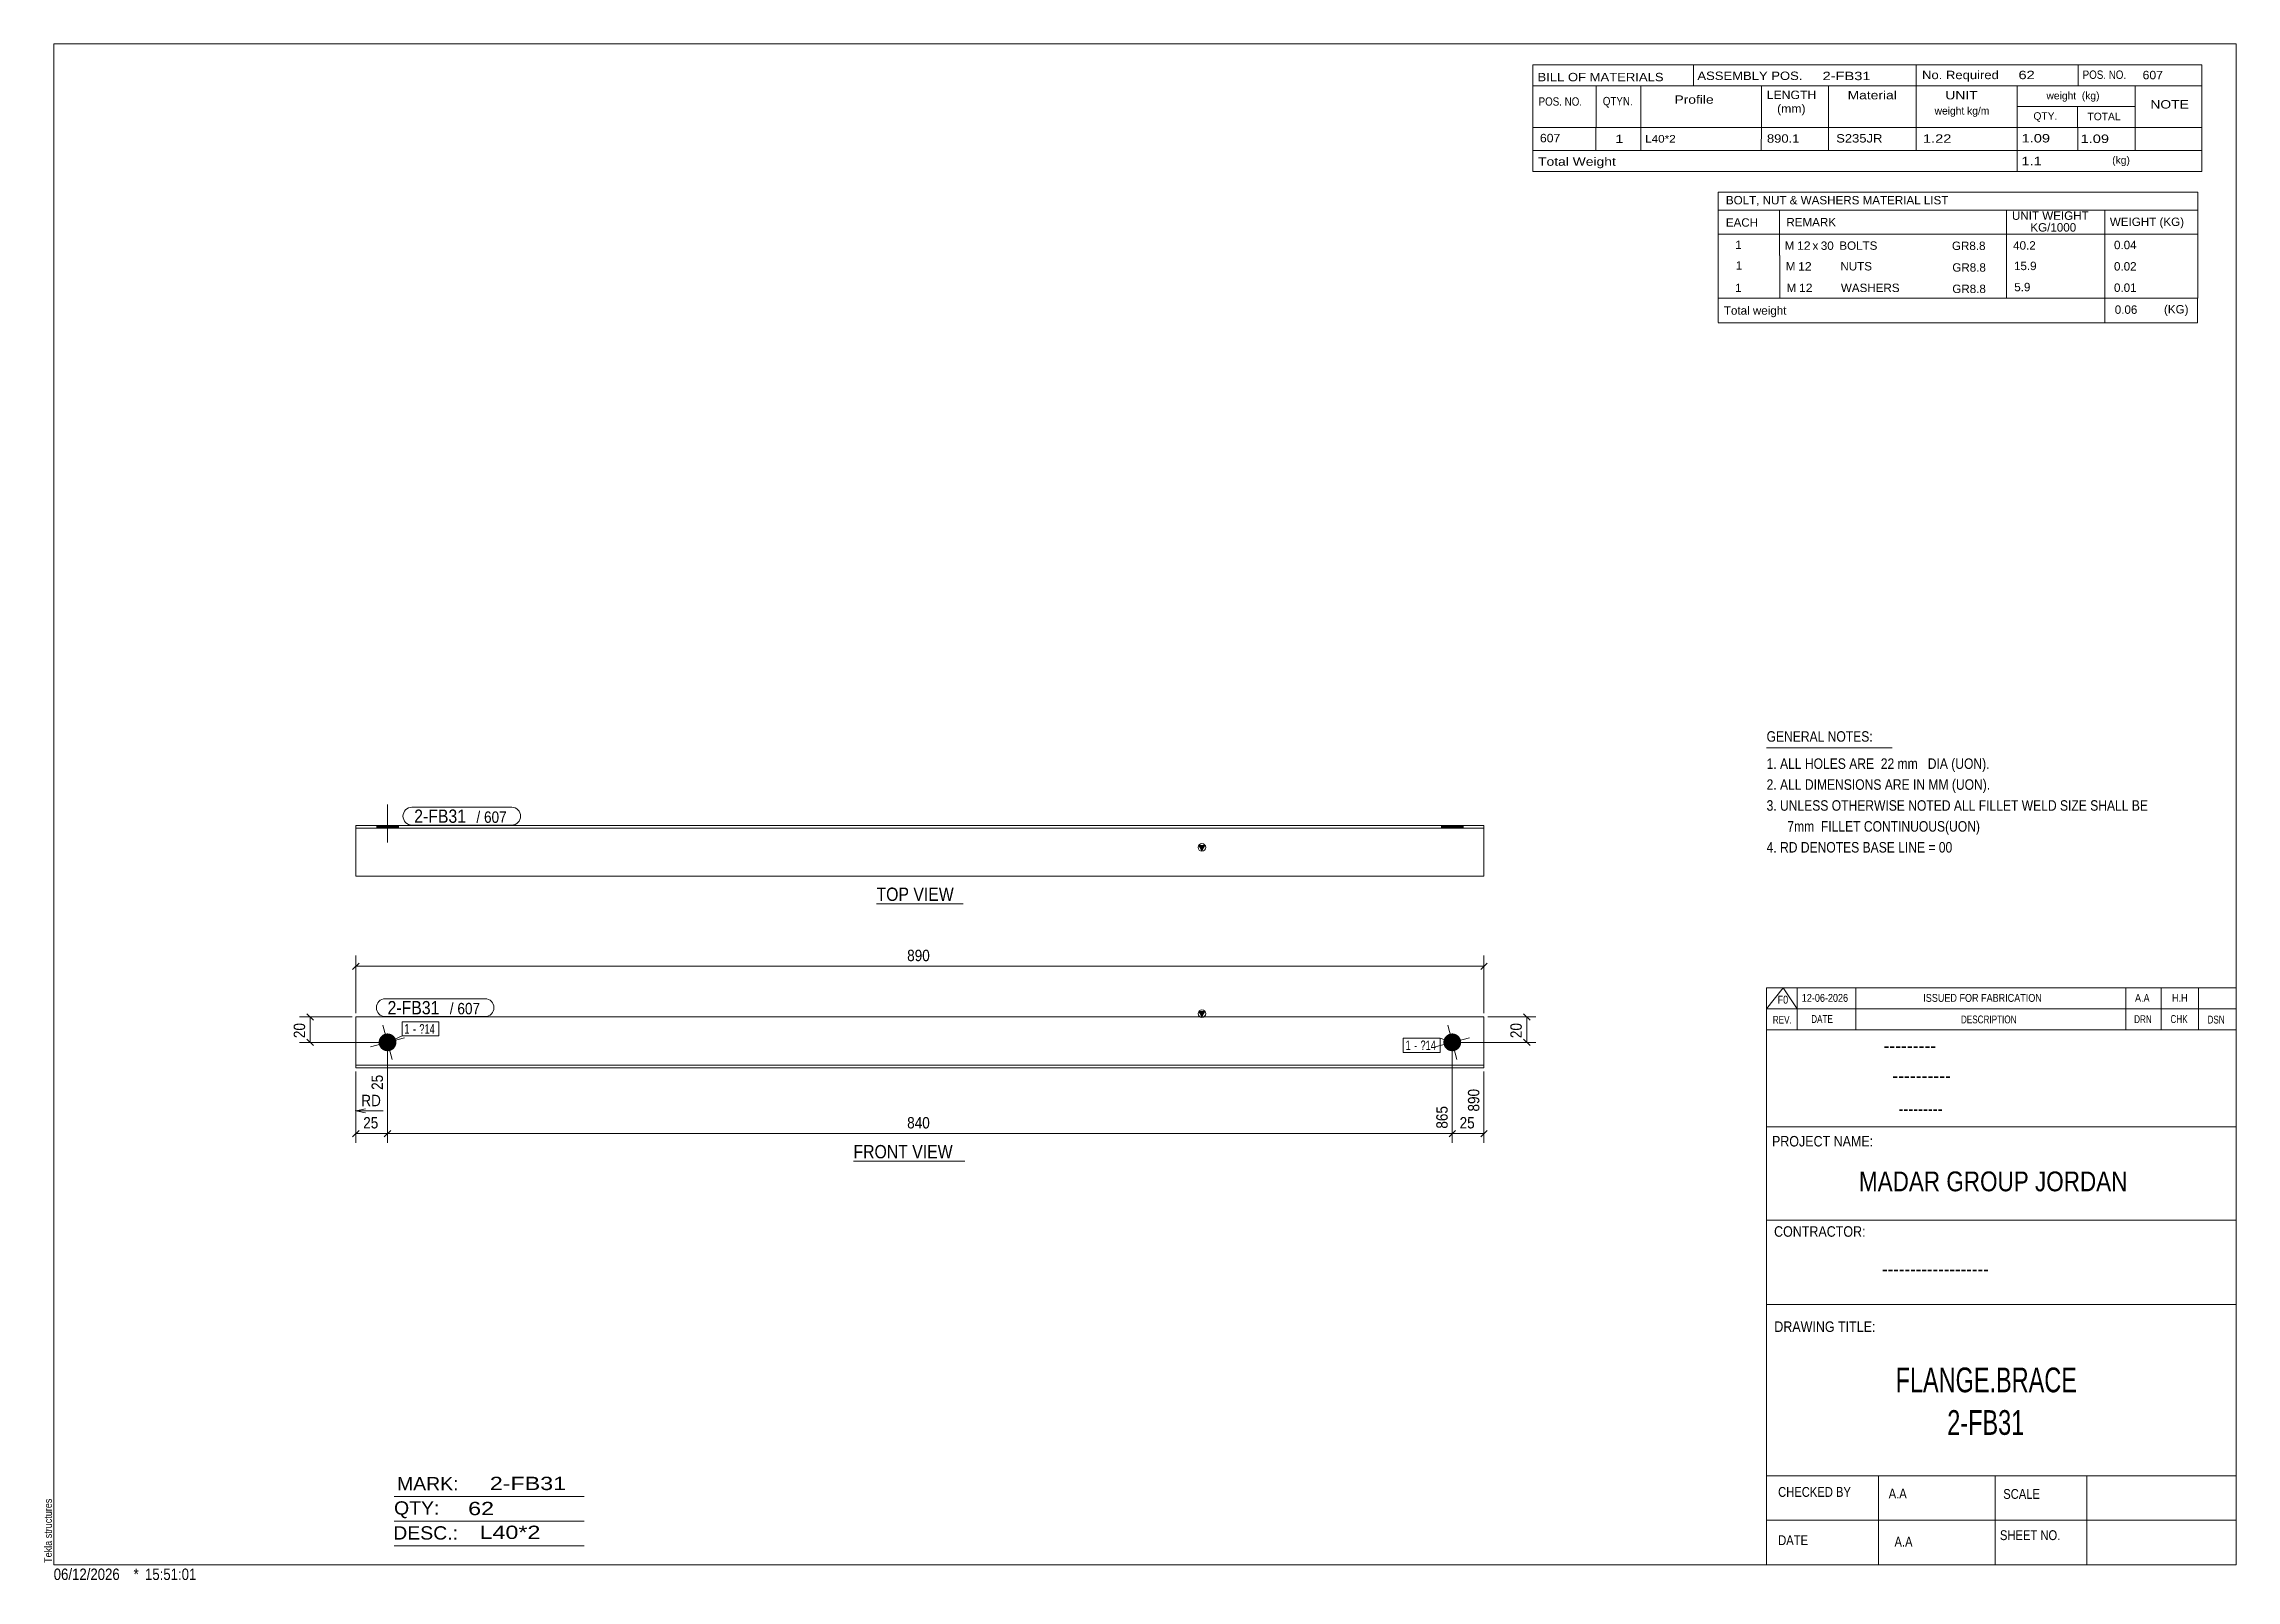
# Model space of a CAD drawing. Header units: millimetres. Extents: x 2 to 579, y 1 to 405.
import ezdxf

# ---------------------------------------------------------------- set-up
doc = ezdxf.new("R2010")
doc.units = ezdxf.units.MM
doc.linetypes.add('XKITLINE00', pattern=[0])
for name, color, linetype, lineweight in [('Bolt', 3, 'Continuous', 0), ('BoltMark', 7, 'Continuous', 0), ('Dimensions', 7, 'Continuous', 0), ('DrawingSheet', 5, 'Continuous', 0), ('OtherObjectType', 7, 'Continuous', 0), ('Part', 2, 'Continuous', 0), ('PartMark', 7, 'Continuous', 0)]:
    doc.layers.add(name, color=color, linetype=linetype, lineweight=lineweight)
doc.styles.add('@ARIAL_UNICODE_MS_BOLD', font='ARIAL.TTF')
doc.styles.add('ARIAL', font='ARIAL.TTF')
doc.styles.add('ARIAL_NARROW', font='ARIALN.TTF')
doc.styles.add('COMIC_SANS_MS_BOLD', font='COMICBD.TTF')
doc.styles.add('SWIS721_EX_BT', font='ARIAL.TTF')
doc.styles.add('SWISSE', font='ARIAL.TTF')

# ---------------------------------------------------------------- blocks, each defined once
blk = doc.blocks.new('*A1')
at = {"layer": 'Bolt'}
blk.add_hatch(color=3, dxfattribs=at).paths.add_polyline_path([(372.27, 144.67), (372.33, 144.68), (372.39, 144.69), (372.44, 144.7), (372.5, 144.71), (372.56, 144.72), (372.61, 144.72), (372.67, 144.73), (372.73, 144.73), (372.78, 144.73), (372.84, 144.73), (372.9, 144.73), (372.96, 144.73), (373.01, 144.72), (373.07, 144.72), (373.13, 144.71), (373.18, 144.7), (373.24, 144.69), (373.3, 144.68), (373.35, 144.67), (373.41, 144.66), (373.46, 144.64), (373.52, 144.63), (373.57, 144.61), (373.63, 144.59), (373.68, 144.57), (373.73, 144.55), (373.79, 144.52), (373.84, 144.5), (373.89, 144.47), (373.94, 144.45), (373.99, 144.42), (374.04, 144.39), (374.09, 144.36), (374.13, 144.33), (374.18, 144.29), (374.23, 144.26), (374.27, 144.22), (374.32, 144.19), (374.36, 144.15), (374.4, 144.11), (374.44, 144.07), (374.49, 144.03), (374.53, 143.99), (374.56, 143.95), (374.6, 143.91), (374.64, 143.86), (374.67, 143.82), (374.71, 143.77), (374.74, 143.72), (374.77, 143.68), (374.8, 143.63), (374.83, 143.58), (374.86, 143.53), (374.89, 143.48), (374.91, 143.43), (374.94, 143.38), (374.96, 143.32), (374.98, 143.27), (375, 143.22), (375.02, 143.16), (375.04, 143.11), (375.06, 143.06), (375.07, 143), (375.09, 142.94), (375.1, 142.89), (375.11, 142.83), (375.12, 142.78), (375.13, 142.72), (375.14, 142.66), (375.14, 142.61), (375.15, 142.55), (375.15, 142.49), (375.15, 142.43), (375.15, 142.38), (375.15, 142.32), (375.15, 142.26), (375.15, 142.21), (375.14, 142.15), (375.13, 142.09), (375.12, 142.03), (375.12, 141.98), (375.1, 141.92), (375.09, 141.87), (375.08, 141.81), (375.06, 141.76), (375.05, 141.7), (375.03, 141.65), (375.01, 141.59), (374.99, 141.54), (374.97, 141.49), (374.94, 141.43), (374.92, 141.38), (374.89, 141.33), (374.87, 141.28), (374.84, 141.23), (374.81, 141.18), (374.78, 141.13), (374.75, 141.08), (374.72, 141.04), (374.68, 140.99), (374.65, 140.95), (374.61, 140.9), (374.57, 140.86), (374.53, 140.82), (374.49, 140.77), (374.45, 140.73), (374.41, 140.69), (374.37, 140.66), (374.33, 140.62), (374.28, 140.58), (374.24, 140.55), (374.19, 140.51), (374.15, 140.48), (374.1, 140.45), (374.05, 140.42), (374, 140.39), (373.95, 140.36), (373.9, 140.33), (373.85, 140.3), (373.8, 140.28), (373.75, 140.26), (373.69, 140.23), (373.64, 140.21), (373.59, 140.19), (373.53, 140.18), (373.48, 140.16), (373.42, 140.14), (373.37, 140.13), (373.31, 140.12), (373.25, 140.11), (373.2, 140.1), (373.14, 140.09), (373.08, 140.08), (373.03, 140.07), (372.97, 140.07), (372.91, 140.07), (372.86, 140.07), (372.8, 140.07), (372.74, 140.07), (372.68, 140.07), (372.63, 140.07), (372.57, 140.08), (372.51, 140.09), (372.46, 140.09), (372.4, 140.1), (372.34, 140.11), (372.29, 140.13), (372.23, 140.14), (372.18, 140.16), (372.12, 140.17), (372.07, 140.19), (372.01, 140.21), (371.96, 140.23), (371.91, 140.25), (371.85, 140.27), (371.8, 140.3), (371.75, 140.32), (371.7, 140.35), (371.65, 140.38), (371.6, 140.41), (371.55, 140.44), (371.51, 140.47), (371.46, 140.5), (371.41, 140.54), (371.37, 140.57), (371.32, 140.61), (371.28, 140.65), (371.24, 140.68), (371.2, 140.72), (371.15, 140.76), (371.12, 140.81), (371.08, 140.85), (371.04, 140.89), (371, 140.94), (370.97, 140.98), (370.93, 141.03), (370.9, 141.07), (370.87, 141.12), (370.84, 141.17), (370.81, 141.22), (370.78, 141.27), (370.75, 141.32), (370.73, 141.37), (370.7, 141.42), (370.68, 141.47), (370.66, 141.53), (370.64, 141.58), (370.62, 141.63), (370.6, 141.69), (370.58, 141.74), (370.57, 141.8), (370.55, 141.85), (370.54, 141.91), (370.53, 141.97), (370.52, 142.02), (370.51, 142.08), (370.5, 142.14), (370.5, 142.19), (370.49, 142.25), (370.49, 142.31), (370.49, 142.36), (370.49, 142.42), (370.49, 142.48), (370.49, 142.54), (370.49, 142.59), (370.5, 142.65), (370.51, 142.71), (370.52, 142.76), (370.53, 142.82), (370.54, 142.88), (370.55, 142.93), (370.56, 142.99), (370.58, 143.04), (370.59, 143.1), (370.61, 143.15), (370.63, 143.21), (370.65, 143.26), (370.67, 143.31), (370.7, 143.36), (370.72, 143.42), (370.75, 143.47), (370.77, 143.52), (370.8, 143.57), (370.83, 143.62), (370.86, 143.67), (370.89, 143.71), (370.93, 143.76), (370.96, 143.81), (370.99, 143.85), (371.03, 143.9), (371.07, 143.94), (371.11, 143.98), (371.15, 144.02), (371.19, 144.06), (371.23, 144.1), (371.27, 144.14), (371.31, 144.18), (371.36, 144.22), (371.4, 144.25), (371.45, 144.29), (371.49, 144.32), (371.54, 144.35), (371.59, 144.38), (371.64, 144.41), (371.69, 144.44), (371.74, 144.47), (371.79, 144.49), (371.84, 144.52), (371.89, 144.54), (371.95, 144.56), (372, 144.58), (372.05, 144.6), (372.11, 144.62), (372.16, 144.64), (372.22, 144.65)], flags=17)
at = {"layer": 'Bolt', "color": 3, "linetype": 'XKITLINE00', "lineweight": 0}
for p, q in [((374.02, 137.89), (371.62, 146.91)), ((368.31, 141.2), (377.33, 143.6))]:
    blk.add_line(p, q, dxfattribs=at)
blk = doc.blocks.new('*A2')
at = {"layer": 'Bolt'}
blk.add_hatch(color=3, dxfattribs=at).paths.add_polyline_path([(92.24, 144.67), (92.29, 144.68), (92.35, 144.69), (92.41, 144.7), (92.46, 144.71), (92.52, 144.72), (92.58, 144.72), (92.63, 144.73), (92.69, 144.73), (92.75, 144.73), (92.81, 144.73), (92.86, 144.73), (92.92, 144.73), (92.98, 144.72), (93.03, 144.72), (93.09, 144.71), (93.15, 144.7), (93.2, 144.69), (93.26, 144.68), (93.32, 144.67), (93.37, 144.66), (93.43, 144.64), (93.48, 144.63), (93.54, 144.61), (93.59, 144.59), (93.64, 144.57), (93.7, 144.55), (93.75, 144.52), (93.8, 144.5), (93.85, 144.47), (93.9, 144.45), (93.95, 144.42), (94, 144.39), (94.05, 144.36), (94.1, 144.33), (94.14, 144.29), (94.19, 144.26), (94.24, 144.22), (94.28, 144.19), (94.32, 144.15), (94.37, 144.11), (94.41, 144.07), (94.45, 144.03), (94.49, 143.99), (94.53, 143.95), (94.56, 143.91), (94.6, 143.86), (94.64, 143.82), (94.67, 143.77), (94.7, 143.72), (94.74, 143.68), (94.77, 143.63), (94.8, 143.58), (94.82, 143.53), (94.85, 143.48), (94.88, 143.43), (94.9, 143.38), (94.93, 143.32), (94.95, 143.27), (94.97, 143.22), (94.99, 143.16), (95.01, 143.11), (95.02, 143.06), (95.04, 143), (95.05, 142.94), (95.06, 142.89), (95.08, 142.83), (95.09, 142.78), (95.09, 142.72), (95.1, 142.66), (95.11, 142.61), (95.11, 142.55), (95.11, 142.49), (95.12, 142.43), (95.12, 142.38), (95.12, 142.32), (95.11, 142.26), (95.11, 142.21), (95.1, 142.15), (95.1, 142.09), (95.09, 142.03), (95.08, 141.98), (95.07, 141.92), (95.06, 141.87), (95.04, 141.81), (95.03, 141.76), (95.01, 141.7), (94.99, 141.65), (94.97, 141.59), (94.95, 141.54), (94.93, 141.49), (94.91, 141.43), (94.88, 141.38), (94.86, 141.33), (94.83, 141.28), (94.8, 141.23), (94.77, 141.18), (94.74, 141.13), (94.71, 141.08), (94.68, 141.04), (94.64, 140.99), (94.61, 140.95), (94.57, 140.9), (94.54, 140.86), (94.5, 140.82), (94.46, 140.77), (94.42, 140.73), (94.38, 140.69), (94.33, 140.66), (94.29, 140.62), (94.25, 140.58), (94.2, 140.55), (94.16, 140.51), (94.11, 140.48), (94.06, 140.45), (94.01, 140.42), (93.96, 140.39), (93.91, 140.36), (93.86, 140.33), (93.81, 140.3), (93.76, 140.28), (93.71, 140.26), (93.66, 140.23), (93.6, 140.21), (93.55, 140.19), (93.49, 140.18), (93.44, 140.16), (93.38, 140.14), (93.33, 140.13), (93.27, 140.12), (93.22, 140.11), (93.16, 140.1), (93.1, 140.09), (93.05, 140.08), (92.99, 140.07), (92.93, 140.07), (92.88, 140.07), (92.82, 140.07), (92.76, 140.07), (92.7, 140.07), (92.65, 140.07), (92.59, 140.07), (92.53, 140.08), (92.48, 140.09), (92.42, 140.09), (92.36, 140.1), (92.31, 140.11), (92.25, 140.13), (92.19, 140.14), (92.14, 140.16), (92.08, 140.17), (92.03, 140.19), (91.98, 140.21), (91.92, 140.23), (91.87, 140.25), (91.82, 140.27), (91.77, 140.3), (91.71, 140.32), (91.66, 140.35), (91.61, 140.38), (91.56, 140.41), (91.52, 140.44), (91.47, 140.47), (91.42, 140.5), (91.38, 140.54), (91.33, 140.57), (91.29, 140.61), (91.24, 140.65), (91.2, 140.68), (91.16, 140.72), (91.12, 140.76), (91.08, 140.81), (91.04, 140.85), (91, 140.89), (90.97, 140.94), (90.93, 140.98), (90.9, 141.03), (90.86, 141.07), (90.83, 141.12), (90.8, 141.17), (90.77, 141.22), (90.74, 141.27), (90.72, 141.32), (90.69, 141.37), (90.66, 141.42), (90.64, 141.47), (90.62, 141.53), (90.6, 141.58), (90.58, 141.63), (90.56, 141.69), (90.54, 141.74), (90.53, 141.8), (90.51, 141.85), (90.5, 141.91), (90.49, 141.97), (90.48, 142.02), (90.47, 142.08), (90.46, 142.14), (90.46, 142.19), (90.45, 142.25), (90.45, 142.31), (90.45, 142.36), (90.45, 142.42), (90.45, 142.48), (90.45, 142.54), (90.46, 142.59), (90.46, 142.65), (90.47, 142.71), (90.48, 142.76), (90.49, 142.82), (90.5, 142.88), (90.51, 142.93), (90.53, 142.99), (90.54, 143.04), (90.56, 143.1), (90.57, 143.15), (90.59, 143.21), (90.61, 143.26), (90.64, 143.31), (90.66, 143.36), (90.68, 143.42), (90.71, 143.47), (90.74, 143.52), (90.76, 143.57), (90.79, 143.62), (90.82, 143.67), (90.86, 143.71), (90.89, 143.76), (90.92, 143.81), (90.96, 143.85), (90.99, 143.9), (91.03, 143.94), (91.07, 143.98), (91.11, 144.02), (91.15, 144.06), (91.19, 144.1), (91.23, 144.14), (91.28, 144.18), (91.32, 144.22), (91.37, 144.25), (91.41, 144.29), (91.46, 144.32), (91.51, 144.35), (91.55, 144.38), (91.6, 144.41), (91.65, 144.44), (91.7, 144.47), (91.75, 144.49), (91.81, 144.52), (91.86, 144.54), (91.91, 144.56), (91.96, 144.58), (92.02, 144.6), (92.07, 144.62), (92.13, 144.64), (92.18, 144.65)], flags=17)
at = {"layer": 'Bolt', "color": 3, "linetype": 'XKITLINE00', "lineweight": 0}
for p, q in [((93.99, 137.89), (91.58, 146.91)), ((88.27, 141.2), (97.29, 143.6))]:
    blk.add_line(p, q, dxfattribs=at)
blk = doc.blocks.new('*A3')
at = {"layer": 'Part'}
blk.add_hatch(color=2, dxfattribs=at).paths.add_polyline_path([(306.18, 150.47), (307.78, 150.47), (306.98, 149.07)], flags=17)
at = {"layer": 'Part', "color": 2, "linetype": 'XKITLINE00', "lineweight": 0}
for p, q in [((306.98, 149.07), (306.18, 150.47)), ((306.18, 150.47), (307.78, 150.47)), ((307.78, 150.47), (306.98, 149.07)), ((381.15, 149.07), (84.45, 149.07)), ((84.45, 135.73), (84.45, 149.07)), ((381.15, 149.07), (381.15, 136.4)), ((381.15, 136.4), (84.45, 136.4)), ((381.15, 135.73), (84.45, 135.73)), ((381.15, 136.4), (381.15, 135.73))]:
    blk.add_line(p, q, dxfattribs=at)
blk.add_circle((306.98, 149.97), 1, dxfattribs=at)
blk = doc.blocks.new('*A4')
at = {"layer": 'Bolt'}
blk.add_hatch(color=3, dxfattribs=at).paths.add_polyline_path([(369.96, 198.77), (369.96, 199.43), (375.68, 199.43), (375.68, 198.77)], flags=17)
at = {"layer": 'Bolt', "color": 3, "linetype": 'XKITLINE00', "lineweight": 0}
for p, q in [((369.96, 198.77), (369.96, 199.43)), ((372.82, 198.77), (372.82, 199.43)), ((375.68, 198.77), (375.68, 199.43))]:
    blk.add_line(p, q, dxfattribs=at)
blk = doc.blocks.new('*A5')
at = {"layer": 'Bolt'}
blk.add_hatch(color=3, dxfattribs=at).paths.add_polyline_path([(89.93, 198.77), (89.93, 199.43), (95.64, 199.43), (95.64, 198.77)], flags=17)
at = {"layer": 'Bolt', "color": 3, "linetype": 'XKITLINE00', "lineweight": 0}
for p, q in [((92.78, 194.93), (92.78, 204.93)), ((89.93, 198.77), (89.93, 199.43)), ((95.64, 198.77), (95.64, 199.43))]:
    blk.add_line(p, q, dxfattribs=at)
blk = doc.blocks.new('*A6')
at = {"layer": 'Part'}
blk.add_hatch(color=2, dxfattribs=at).paths.add_polyline_path([(306.18, 194.17), (307.78, 194.17), (306.98, 192.77)], flags=17)
at = {"layer": 'Part', "color": 2, "linetype": 'XKITLINE00', "lineweight": 0}
for p, q in [((381.15, 199.43), (84.45, 199.43)), ((84.45, 186.1), (84.45, 199.43)), ((381.15, 198.77), (84.45, 198.77)), ((381.15, 199.43), (381.15, 186.1)), ((306.98, 192.77), (306.18, 194.17)), ((306.18, 194.17), (307.78, 194.17)), ((307.78, 194.17), (306.98, 192.77)), ((381.15, 186.1), (84.45, 186.1))]:
    blk.add_line(p, q, dxfattribs=at)
blk.add_circle((306.98, 193.67), 1, dxfattribs=at)
blk = doc.blocks.new('*A7')
at = {"layer": 'DrawingSheet', "color": 5, "linetype": 'XKITLINE00', "lineweight": 0}
for p, q in [((579, 405), (5, 405)), ((5, 405), (5, 5)), ((579, 5), (579, 405)), ((5, 5), (579, 5))]:
    blk.add_line(p, q, dxfattribs=at)
at = {"layer": 'DrawingSheet', "color": 5, "style": 'ARIAL', "width": 0.85}
blk.add_text('Tekla structures', height=2, rotation=90, dxfattribs=at).set_placement((4.5, 5.5))
blk = doc.blocks.new('*A8')
at = {"layer": 'OtherObjectType', "color": 7, "linetype": 'XKITLINE00', "lineweight": 0}
for p, q in [((442.76, 365.95), (442.75, 354.95)), ((442.76, 365.95), (568.88, 365.95)), ((568.88, 365.95), (568.88, 354.95)), ((442.75, 361.3), (568.88, 361.3)), ((458.87, 361.31), (458.87, 354.95)), ((518.57, 361.31), (518.57, 354.95)), ((544.47, 361.29), (544.47, 354.95)), ((442.76, 354.92), (442.76, 349.42)), ((442.77, 354.95), (568.88, 354.95)), ((458.92, 354.95), (458.92, 349.33)), ((518.57, 354.95), (518.57, 349.33)), ((544.5, 354.95), (544.5, 349.45)), ((568.88, 354.95), (568.88, 349.45)), ((442.79, 349.33), (442.79, 343.72)), ((458.95, 349.33), (458.95, 343.71)), ((518.57, 349.33), (518.57, 343.71)), ((544.5, 349.33), (544.5, 343.83)), ((568.88, 349.33), (568.88, 343.83)), ((442.79, 343.7), (442.79, 338.13)), ((458.95, 343.71), (458.95, 338.09)), ((518.57, 343.71), (518.57, 338.09)), ((544.5, 343.71), (544.5, 338.1)), ((568.88, 343.71), (568.88, 338.1)), ((568.88, 338.1), (442.75, 338.13)), ((442.78, 338.09), (442.78, 331.69)), ((442.85, 338.09), (568.87, 338.09)), ((544.5, 338.06), (544.5, 331.64)), ((568.87, 338.06), (568.87, 331.65)), ((442.77, 331.65), (568.87, 331.65))]:
    blk.add_line(p, q, dxfattribs=at)
at = {"layer": 'OtherObjectType', "color": 7, "style": 'ARIAL_NARROW'}
for s, width, p in [('BOLT, NUT & WASHERS MATERIAL LIST', 1.211571, (444.79, 362.79)), ('EACH', 1.211571, (444.78, 356.92)), ('REMARK', 1.211571, (460.7, 357.01)), ('UNIT WEIGHT', 1.211571, (520.03, 358.72)), (' KG/1000', 1.211571, (524.02, 355.63)), ('WEIGHT (KG)', 1.211571, (545.78, 357.1)), ('1', 1.211571, (447.26, 351.05)), ('M', 1.211571, (460.26, 350.85)), ('12', 1.275, (463.5, 350.83)), ('x', 1.211571, (467.58, 350.83)), ('30', 1.211571, (469.76, 350.82)), ('BOLTS', 1.211571, (474.63, 350.84)), ('GR8.8', 1.211571, (504.25, 350.79)), ('40.2', 1.211571, (520.34, 350.88)), ('0.04', 1.211571, (546.87, 351.01)), ('1', 1.211571, (447.4, 345.61)), ('M', 1.211571, (460.54, 345.41)), ('12', 1.275, (463.78, 345.39)), ('NUTS', 1.211571, (474.91, 345.41)), ('GR8.8', 1.211571, (504.35, 345.09)), ('15.9', 1.211571, (520.56, 345.5)), ('0.02', 1.211571, (546.87, 345.39)), ('1', 1.211571, (447.24, 339.74)), ('M', 1.211571, (460.76, 339.74)), ('12', 1.275, (464, 339.72)), ('WASHERS', 1.211571, (475.04, 339.73)), ('GR8.8', 1.211571, (504.35, 339.47)), ('5.9', 1.211571, (520.64, 339.94)), ('0.01', 1.211571, (546.87, 339.78)), ('Total weight', 1.211571, (444.26, 333.77)), ('0.06', 1.211571, (547.07, 334)), ('(KG)', 1.211571, (560.02, 334.1))]:
    blk.add_text(s, height=2.2, dxfattribs=dict(at, width=width)).set_placement(p)
blk = doc.blocks.new('*A9')
at = {"layer": 'OtherObjectType', "color": 7, "linetype": 'XKITLINE00', "lineweight": 0}
blk.add_line((455.5, 219.82), (488.5, 219.82), dxfattribs=at)
at = {"layer": 'OtherObjectType', "color": 7, "style": 'ARIAL_NARROW', "width": 1.008832}
for s, p in [('GENERAL NOTES:', (455.5, 221.47)), ('1. ALL HOLES ARE  22 mm   DIA (UON).', (455.5, 214.32)), ('2. ALL DIMENSIONS ARE IN MM (UON).', (455.5, 208.82)), ('3. UNLESS OTHERWISE NOTED ALL FILLET WELD SIZE SHALL BE', (455.5, 203.32)), ('7mm  FILLET CONTINUOUS(UON)', (460.95, 197.82)), ('4. RD DENOTES BASE LINE = 00', (455.5, 192.32))]:
    blk.add_text(s, height=2.75, dxfattribs=at).set_placement(p)
blk = doc.blocks.new('*A10')
at = {"layer": 'OtherObjectType', "color": 7, "linetype": 'XKITLINE00', "lineweight": 0}
for p, q in [((455.5, 156.76), (579, 156.76)), ((455.5, 151.21), (459.82, 156.76)), ((455.5, 151.21), (455.5, 156.76)), ((459.82, 156.76), (463.53, 151.21)), ((463.53, 151.21), (463.53, 156.76)), ((478.97, 151.21), (478.97, 156.76)), ((549.98, 151.21), (549.98, 156.76)), ((559.24, 151.21), (559.24, 156.76)), ((569.12, 151.21), (569.12, 156.76)), ((579, 151.21), (579, 156.76)), ((455.5, 151.21), (579, 151.21)), ((455.5, 145.65), (455.5, 151.21)), ((459.21, 151.21), (579, 151.21)), ((463.53, 145.65), (463.53, 151.21)), ((478.97, 145.65), (478.97, 151.21)), ((549.98, 145.65), (549.98, 151.21)), ((559.24, 145.65), (559.24, 151.21)), ((569.12, 145.65), (569.12, 151.21)), ((579, 145.65), (579, 151.21))]:
    blk.add_line(p, q, dxfattribs=at)
at = {"layer": 'OtherObjectType', "color": 7, "style": 'ARIAL_NARROW'}
for s, height, width, p in [('F0', 2.058, 1.008832, (458.4, 152.59)), ('12-06-2026', 2.058, 1.008832, (464.76, 153.06)), ('ISSUED FOR FABRICATION', 2.0583, 1.008832, (496.71, 153.06)), ('A.A', 2.058, 1.008832, (552.4, 153.06)), ('H.H', 2.058, 1.008832, (562.13, 153.06)), ('REV.', 2.058, 0.907949, (457.13, 147.31)), ('DATE', 2.058, 0.907949, (467.23, 147.5)), ('DESCRIPTION', 2.0583, 0.907949, (506.61, 147.39)), ('DRN', 2.058, 0.907949, (552.17, 147.47)), ('CHK', 2.058, 0.907949, (561.72, 147.5)), ('DSN', 2.058, 0.907949, (571.47, 147.35))]:
    blk.add_text(s, height=height, dxfattribs=dict(at, width=width)).set_placement(p)
blk = doc.blocks.new('*A11')
at = {"layer": 'OtherObjectType', "color": 6, "linetype": 'XKITLINE00', "lineweight": 0}
for p, q in [((94.5, 23), (144.5, 23)), ((94.5, 16.5), (144.5, 16.5)), ((94.5, 10), (144.5, 10))]:
    blk.add_line(p, q, dxfattribs=at)
at = {"layer": 'OtherObjectType', "color": 6, "style": 'ARIAL_NARROW'}
for s, width, p in [('MARK:', 1.275, (95.27, 24.58)), ('2-FB31', 1.525501, (119.69, 24.65)), ('QTY:', 1.275, (94.5, 18.19)), ('62', 1.525501, (113.99, 18.05)), ('DESC.:', 1.275, (94.29, 11.63)), ('L40*2', 1.525501, (117, 11.79))]:
    blk.add_text(s, height=3.5, dxfattribs=dict(at, width=width)).set_placement(p)
blk = doc.blocks.new('*A12')
at = {"layer": 'OtherObjectType', "color": 2, "linetype": 'XKITLINE00', "lineweight": 0}
for p, q in [((455.5, 145.65), (579, 145.65)), ((455.5, 5), (455.5, 145.64)), ((578.98, 145.64), (579, 5)), ((579, 120.14), (455.5, 120.14)), ((455.5, 95.63), (579, 95.63)), ((579, 73.49), (455.5, 73.49)), ((579, 28.4), (455.5, 28.4)), ((484.94, 28.4), (484.94, 5)), ((515.62, 5), (515.62, 28.4)), ((539.75, 5), (539.75, 28.4)), ((579, 16.7), (455.5, 16.7)), ((579, 5), (455.5, 5))]:
    blk.add_line(p, q, dxfattribs=at)
at = {"layer": 'OtherObjectType', "color": 4, "style": '@ARIAL_UNICODE_MS_BOLD', "width": 0.85}
blk.add_text('---------', height=3.9, dxfattribs=at).set_placement((486.23, 139.59))
at = {"layer": 'OtherObjectType', "color": 7, "style": 'ARIAL', "width": 0.85}
for s, height, p in [('----------', 3.9, (488.56, 131.77)), ('---------', 3.25, (490.21, 123.31))]:
    blk.add_text(s, height=height, dxfattribs=at).set_placement(p)
at = {"layer": 'OtherObjectType', "color": 3, "width": 0.85}
for s, style, p in [('PROJECT NAME:', 'SWIS721_EX_BT', (456.92, 115.01)), ('CONTRACTOR:', 'SWISSE', (457.47, 91.27)), ('DRAWING TITLE:', 'SWIS721_EX_BT', (457.53, 66.24))]:
    blk.add_text(s, height=2.7618, dxfattribs=dict(at, style=style)).set_placement(p)
at = {"layer": 'OtherObjectType', "color": 7, "width": 0.85}
for s, height, p in [('MADAR GROUP JORDAN', 5.2, (479.79, 103.23)), ('CHECKED BY', 2.592, (458.53, 22.86)), ('A.A', 2.592, (487.61, 22.45)), ('SCALE', 2.592, (517.74, 22.33)), ('DATE', 2.592, (458.54, 10.16)), ('A.A', 2.592, (489.14, 9.76)), ('SHEET NO.', 2.592, (516.87, 11.49))]:
    blk.add_text(s, height=height, dxfattribs=at).set_placement(p)
at = {"layer": 'OtherObjectType', "color": 1}
for s, height, style, width, p in [('-------------------', 3.9, 'COMIC_SANS_MS_BOLD', 0.85, (485.87, 80.86)), ('FLANGE.BRACE', 6.5, 'ARIAL', 0.68, (489.43, 50.37)), ('2-FB31', 6.5, 'ARIAL', 0.68, (503.02, 39.17))]:
    blk.add_text(s, height=height, dxfattribs=dict(at, style=style, width=width)).set_placement(p)
blk = doc.blocks.new('*A13')
at = {"layer": 'OtherObjectType', "color": 7, "linetype": 'XKITLINE00', "lineweight": 0}
for p, q in [((393.98, 399.5), (569.98, 399.5)), ((393.98, 399.5), (393.98, 388.5)), ((436.26, 399.42), (436.26, 393.87)), ((494.85, 394), (494.85, 399.5)), ((537.43, 393.96), (537.43, 399.42)), ((569.98, 394), (569.98, 399.5)), ((393.98, 394), (569.98, 394)), ((410.64, 394), (410.64, 383)), ((422.4, 393.98), (422.4, 383.03)), ((454.12, 393.99), (454.13, 383)), ((471.78, 393.98), (471.78, 383)), ((494.85, 393.98), (494.85, 383)), ((521.43, 394), (521.43, 383)), ((552.42, 394), (552.42, 383)), ((569.98, 394), (569.98, 388.5)), ((393.98, 388.5), (393.98, 383)), ((521.45, 388.52), (552.45, 388.52)), ((537.28, 388.52), (537.28, 383)), ((569.98, 388.5), (569.98, 383)), ((393.98, 383), (569.98, 383)), ((393.98, 383), (393.98, 376.95)), ((410.63, 383), (410.63, 376.95)), ((422.44, 382.99), (422.44, 376.95)), ((454.12, 383), (454.11, 376.95)), ((471.79, 383), (471.79, 376.95)), ((494.87, 383), (494.87, 376.95)), ((521.44, 383), (521.44, 376.95)), ((537.33, 382.95), (537.33, 376.95)), ((552.43, 383), (552.43, 376.95)), ((569.98, 383), (569.98, 376.95)), ((393.98, 376.95), (569.98, 376.95)), ((393.98, 376.95), (393.98, 371.45)), ((521.44, 376.95), (521.44, 371.45)), ((569.98, 376.95), (569.98, 371.45)), ((393.98, 371.45), (569.98, 371.45))]:
    blk.add_line(p, q, dxfattribs=at)
at = {"layer": 'OtherObjectType', "color": 7, "style": 'ARIAL_NARROW'}
for s, height, width, p in [('No. Required', 2.2, 1.36, (496.39, 395.72)), ('62', 2.2, 1.525501, (521.75, 395.72)), ('POS. NO.', 2.2, 1.02, (538.63, 395.79)), ('607', 2.2, 1.270501, (554.4, 395.69)), ('BILL OF MATERIALS', 2.2, 1.36, (395.25, 395.16)), ('ASSEMBLY POS.', 2.2, 1.36, (437.3, 395.5)), ('LENGTH', 2.2, 1.275, (455.54, 390.49)), ('2-FB31', 2.2, 1.525501, (470.23, 395.46)), ('Material', 2.2, 1.445, (476.81, 390.41)), ('UNIT', 2.2, 1.445, (502.52, 390.4)), ('weight  (kg)', 1.98, 1.19, (529.11, 390.39)), ('POS. NO.', 2.2, 1.02, (395.53, 388.74)), ('QTYN.', 2.2, 1.02, (412.42, 388.84)), ('Profile', 2.2, 1.445, (431.26, 389.25)), ('(mm)', 2.2, 1.275, (458.26, 386.86)), ('weight kg/m', 1.98, 1.19, (499.69, 386.4)), ('QTY.', 1.98, 1.19, (525.68, 385.03)), ('TOTAL', 1.98, 1.19, (539.9, 384.91)), ('NOTE', 2.2, 1.445, (556.44, 387.99)), ('607', 2.2, 1.270501, (395.89, 379.12)), ('1', 2.2, 1.525501, (415.71, 378.91)), ('L40*2', 1.98, 1.355501, (423.56, 379.04)), ('890.1', 2.2, 1.355501, (455.59, 379.01)), ('S235JR', 2.2, 1.355501, (473.81, 379.05)), ('1.22', 2.2, 1.525501, (496.62, 378.99)), ('1.09', 2.2, 1.525501, (522.57, 379.07)), ('1.09', 2.2, 1.525501, (538.08, 378.94)), ('Total Weight', 2.2, 1.445, (395.4, 372.94)), ('1.1', 2.2, 1.525501, (522.52, 373.09)), ('(kg)', 1.98, 1.19, (546.4, 373.46))]:
    blk.add_text(s, height=height, dxfattribs=dict(at, width=width)).set_placement(p)
blk = doc.blocks.new('*A14')
at = {"layer": 'OtherObjectType', "color": 7, "style": 'ARIAL_NARROW', "width": 1.008832}
for s, p in [('06/12/2026', (4.99, 1)), ('*', (26, 1)), ('15:51:01', (29, 1))]:
    blk.add_text(s, height=3, dxfattribs=at).set_placement(p)
blk = doc.blocks.new('*A15')
at = {"layer": 'Dimensions', "color": 7, "linetype": 'XKITLINE00', "lineweight": 0}
for p, q in [((83.45, 149.07), (69.6, 149.07)), ((71.6, 149.91), (73.3, 148.22)), ((72.45, 142.4), (72.45, 149.07)), ((91.78, 142.4), (69.6, 142.4)), ((71.6, 143.25), (73.3, 141.55))]:
    blk.add_line(p, q, dxfattribs=at)
at = {"layer": 'Dimensions', "color": 3}
for p in [(72.45, 149.07), (72.45, 142.4)]:
    blk.add_point(p, dxfattribs=at)
at = {"layer": 'Dimensions', "color": 3, "style": 'ARIAL', "width": 0.85}
blk.add_text('20', height=3, rotation=90.00021, dxfattribs=at).set_placement((71.1, 143.51))
blk = doc.blocks.new('*A16')
at = {"layer": 'Dimensions', "color": 7, "linetype": 'XKITLINE00', "lineweight": 0}
for p, q in [((382.15, 149.07), (394.85, 149.07)), ((391.6, 149.91), (393.3, 148.22)), ((392.45, 142.4), (392.45, 149.07)), ((373.82, 142.4), (394.85, 142.4)), ((391.6, 143.25), (393.3, 141.55))]:
    blk.add_line(p, q, dxfattribs=at)
at = {"layer": 'Dimensions', "color": 3}
for p in [(392.45, 149.07), (392.45, 142.4)]:
    blk.add_point(p, dxfattribs=at)
at = {"layer": 'Dimensions', "color": 3, "style": 'ARIAL', "width": 0.85}
blk.add_text('20', height=3, rotation=90.00021, dxfattribs=at).set_placement((391.1, 143.51))
blk = doc.blocks.new('*A17')
at = {"layer": 'Dimensions', "color": 7, "linetype": 'XKITLINE00', "lineweight": 0}
for p, q in [((85.3, 163.25), (83.6, 161.55)), ((84.45, 150.07), (84.45, 165.25)), ((84.45, 162.4), (381.15, 162.4)), ((382, 163.25), (380.3, 161.55)), ((381.15, 150.07), (381.15, 165.25))]:
    blk.add_line(p, q, dxfattribs=at)
at = {"layer": 'Dimensions', "color": 3}
for p in [(84.45, 162.4), (381.15, 162.4)]:
    blk.add_point(p, dxfattribs=at)
at = {"layer": 'Dimensions', "color": 3, "style": 'ARIAL', "width": 0.85}
blk.add_text('890', height=3, dxfattribs=at).set_placement((229.46, 163.75))
blk = doc.blocks.new('*A18')
at = {"layer": 'Dimensions', "color": 7, "linetype": 'XKITLINE00', "lineweight": 0}
for p, q in [((92.78, 141.4), (92.78, 116)), ((84.45, 134.73), (84.45, 116)), ((84.45, 134.73), (84.45, 122)), ((86.95, 124.9), (84.45, 124.4)), ((86.95, 123.9), (84.45, 124.4)), ((91.67, 124.4), (84.45, 124.4)), ((85.3, 119.25), (83.6, 117.55)), ((84.45, 118.4), (92.78, 118.4)), ((93.63, 119.25), (91.93, 117.55))]:
    blk.add_line(p, q, dxfattribs=at)
at = {"layer": 'Dimensions', "color": 7}
blk.add_point((84.45, 124.4), dxfattribs=at)
at = {"layer": 'Dimensions', "color": 3}
for p in [(84.45, 118.4), (92.78, 118.4)]:
    blk.add_point(p, dxfattribs=at)
at = {"layer": 'Dimensions', "color": 3, "style": 'ARIAL', "width": 0.85}
blk.add_text('25', height=3, rotation=90.00021, dxfattribs=at).set_placement((91.58, 129.9))
for s, p in [('RD', (85.89, 125.6)), ('25', (86.39, 119.75))]:
    blk.add_text(s, height=3, dxfattribs=at).set_placement(p)
blk = doc.blocks.new('*A19')
at = {"layer": 'Dimensions', "color": 7, "linetype": 'XKITLINE00', "lineweight": 0}
for p, q in [((92.78, 141.4), (92.78, 116)), ((372.82, 141.4), (372.82, 116)), ((93.63, 119.25), (91.93, 117.55)), ((92.78, 118.4), (372.82, 118.4)), ((373.67, 119.25), (371.97, 117.55))]:
    blk.add_line(p, q, dxfattribs=at)
at = {"layer": 'Dimensions', "color": 3}
for p in [(92.78, 118.4), (372.82, 118.4)]:
    blk.add_point(p, dxfattribs=at)
at = {"layer": 'Dimensions', "color": 3, "style": 'ARIAL', "width": 0.85}
blk.add_text('840', height=3, dxfattribs=at).set_placement((229.46, 119.75))
blk.add_text('865', height=3, rotation=90.00021, dxfattribs=at).set_placement((371.62, 119.7))
blk = doc.blocks.new('*A20')
at = {"layer": 'Dimensions', "color": 7, "linetype": 'XKITLINE00', "lineweight": 0}
for p, q in [((372.82, 141.4), (372.82, 116)), ((381.15, 134.73), (381.15, 116)), ((373.67, 119.25), (371.97, 117.55)), ((372.82, 118.4), (381.15, 118.4)), ((382, 119.25), (380.3, 117.55))]:
    blk.add_line(p, q, dxfattribs=at)
at = {"layer": 'Dimensions', "color": 3}
for p in [(372.82, 118.4), (381.15, 118.4)]:
    blk.add_point(p, dxfattribs=at)
at = {"layer": 'Dimensions', "color": 3, "style": 'ARIAL', "width": 0.85}
blk.add_text('890', height=3, rotation=90.00021, dxfattribs=at).set_placement((379.95, 124.2))
blk.add_text('25', height=3, dxfattribs=at).set_placement((374.76, 119.75))
blk = doc.blocks.new('*A21')
at = {"layer": 'BoltMark', "color": 7, "linetype": 'XKITLINE00', "lineweight": 0}
for p, q in [((96.62, 147.78), (106.31, 147.78)), ((96.62, 144.08), (96.62, 147.78)), ((106.31, 144.08), (106.31, 147.78)), ((92.78, 142.4), (96.62, 144.08)), ((96.62, 144.08), (106.31, 144.08))]:
    blk.add_line(p, q, dxfattribs=at)
at = {"layer": 'BoltMark', "color": 3, "style": 'ARIAL_NARROW', "width": 0.85}
for s, p in [('1', (97.22, 144.68)), ('-', (99.49, 144.68)), ('?14', (101.15, 144.68))]:
    blk.add_text(s, height=2.5, dxfattribs=at).set_placement(p)
blk = doc.blocks.new('*A22')
at = {"layer": 'BoltMark', "color": 7, "linetype": 'XKITLINE00', "lineweight": 0}
for p, q in [((359.93, 143.47), (369.62, 143.47)), ((359.93, 139.77), (359.93, 143.47)), ((359.93, 139.77), (369.62, 139.77)), ((369.62, 139.77), (369.62, 143.47)), ((372.82, 142.4), (369.62, 143.47))]:
    blk.add_line(p, q, dxfattribs=at)
at = {"layer": 'BoltMark', "color": 3, "style": 'ARIAL_NARROW', "width": 0.85}
for s, p in [('1', (360.53, 140.37)), ('-', (362.8, 140.37)), ('?14', (364.46, 140.37))]:
    blk.add_text(s, height=2.5, dxfattribs=at).set_placement(p)
blk = doc.blocks.new('*A23')
at = {"layer": 'PartMark', "color": 7, "linetype": 'XKITLINE00', "lineweight": 0}
for p, q in [((92.2, 153.87), (118.44, 153.87)), ((92.2, 149.17), (118.44, 149.17))]:
    blk.add_line(p, q, dxfattribs=at)
for centre, start, end in [((92.2, 151.52), 90, 270), ((118.44, 151.52), 270, 90)]:
    blk.add_arc(centre, 2.35, start, end, dxfattribs=at)
at = {"layer": 'PartMark', "color": 1, "style": 'ARIAL', "width": 0.85}
blk.add_text('2-FB31', height=3.5, dxfattribs=at).set_placement((92.8, 149.77))
at = {"layer": 'PartMark', "color": 3, "style": 'ARIAL', "width": 0.85}
for s, p in [('/', (109.16, 149.77)), ('607', (111.17, 149.77))]:
    blk.add_text(s, height=3, dxfattribs=at).set_placement(p)
blk = doc.blocks.new('*A24')
at = {"layer": 'OtherObjectType', "color": 7, "linetype": 'XKITLINE00', "lineweight": 0}
blk.add_line((215.33, 111.15), (244.62, 111.15), dxfattribs=at)
at = {"layer": 'OtherObjectType', "color": 7, "style": 'ARIAL', "width": 0.85}
blk.add_text('FRONT VIEW', height=3.5, dxfattribs=at).set_placement((215.33, 111.9))
blk = doc.blocks.new('*A25')
at = {"layer": 'PartMark', "color": 7, "linetype": 'XKITLINE00', "lineweight": 0}
for p, q in [((99.2, 204.23), (125.44, 204.23)), ((99.2, 199.53), (125.44, 199.53))]:
    blk.add_line(p, q, dxfattribs=at)
for centre, start, end in [((99.2, 201.88), 90, 270), ((125.44, 201.88), 270, 90)]:
    blk.add_arc(centre, 2.35, start, end, dxfattribs=at)
at = {"layer": 'PartMark', "color": 1, "style": 'ARIAL', "width": 0.85}
blk.add_text('2-FB31', height=3.5, dxfattribs=at).set_placement((99.8, 200.13))
at = {"layer": 'PartMark', "color": 3, "style": 'ARIAL', "width": 0.85}
for s, p in [('/', (116.16, 200.13)), ('607', (118.17, 200.13))]:
    blk.add_text(s, height=3, dxfattribs=at).set_placement(p)
blk = doc.blocks.new('*A26')
at = {"layer": 'OtherObjectType', "color": 7, "linetype": 'XKITLINE00', "lineweight": 0}
blk.add_line((221.39, 178.85), (244.21, 178.85), dxfattribs=at)
at = {"layer": 'OtherObjectType', "color": 7, "style": 'ARIAL', "width": 0.85}
blk.add_text('TOP VIEW', height=3.5, dxfattribs=at).set_placement((221.39, 179.6))

msp = doc.modelspace()

# ---------------------------------------------------------------- block references
at = {"lineweight": 0}
for name in ['*A7', '*A13', '*A8', '*A9', '*A5', '*A25', '*A4', '*A26', '*A17', '*A10', '*A23', '*A15', '*A2', '*A21', '*A1', '*A16', '*A12', '*A18', '*A19', '*A22', '*A20', '*A24', '*A11', '*A14']:
    msp.add_blockref(name, (0, 0), dxfattribs=at)
at = {"layer": 'Part', "lineweight": 0}
for name in ['*A6', '*A3']:
    msp.add_blockref(name, (0, 0), dxfattribs=at)

doc.saveas('drawing.dxf')
